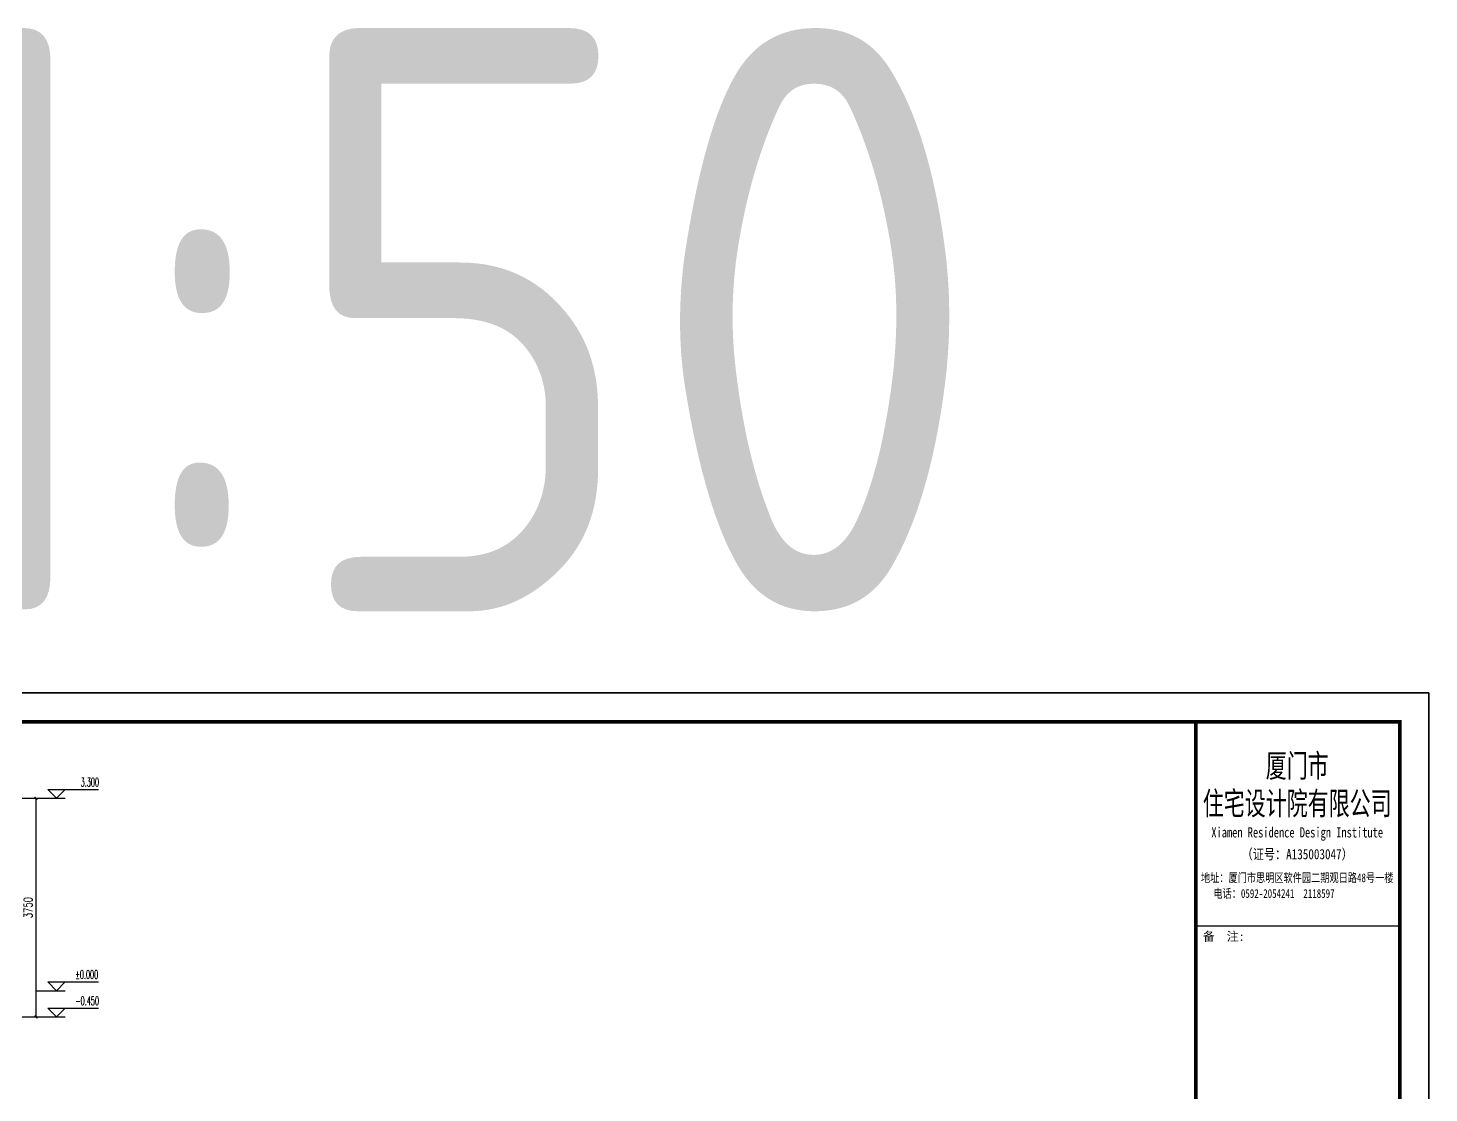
# Model space of a CAD drawing. Extents: x 0 to 2037025, y -2738621 to 0.
# Drawn here: x 976676 to 1000713, y -1496939 to -1478680 of the extents above; entities that cross this region are included whole.
import ezdxf
from ezdxf.enums import TextEntityAlignment as Align

# ---------------------------------------------------------------- set-up
doc = ezdxf.new("R2010")
doc.units = 0
doc.header["$LTSCALE"] = 10
doc.header["$MEASUREMENT"] = 0
for name, color, linetype in [('DIM_ELEV', 3, 'Continuous'), ('PUB_DIM', 3, 'Continuous'), ('PUB_TEXT', 7, 'Continuous'), ('PUB_TITLE', 4, 'Continuous'), ('图框', 142, 'Continuous'), ('批量导出图层', 1, 'Continuous')]:
    doc.layers.add(name, color=color, linetype=linetype)
doc.styles.add('_TCH_DIM', font='SIMPLEX.shx', dxfattribs={"width": 0.7, "bigfont": 'GBCBIG.shx'})
doc.styles.add('_TCH_DIM_T3', font='simplex_.ttf', dxfattribs={"width": 0.705882, "bigfont": 'GBCBIG'})
doc.styles.add('HZTXT', font='txt.shx', dxfattribs={"width": 0.7, "bigfont": 'hztxt.shx'})
doc.styles.get("Standard").update_dxf_attribs({"font": 'gbenor.shx', "bigfont": 'gbcbig.shx'})
doc.styles.add('图框字型一', font='')
doc.styles.get('图框字型一').set_extended_font_data('SimSun')
doc.dimstyles.new('_TCH_ARCH&&50', dxfattribs={"dimtxt": 148.75, "dimasz": 50, "dimexe": 125, "dimexo": 150, "dimgap": 63.125, "dimtad": 1, "dimdec": 0, "dimzin": 0, "dimdsep": 46, "dimtxsty": '_TCH_DIM_T3', "dimblk": 'ARCHTICK', "dimcen": 0.09, "dimclrt": 7, "dimazin": 2, "dimtfac": 1, "dimtdec": 0, "dimtix": 1, "dimtmove": 2, "dimatfit": 3, "dimfxl": 0, "dimtolj": 1, "dimtzin": 0, "dimarcsym": 0})

# ---------------------------------------------------------------- blocks, each defined once
blk = doc.blocks.new('图框A1')
at = {"layer": '图框'}
blk.add_line((76100, 51400), (83100, 51400), dxfattribs=at)
blk.add_lwpolyline([(0, 0), (84100, 0), (84100, 59400), (0, 59400)], close=True, dxfattribs=at)
at = {"layer": '图框', "const_width": 120}
blk.add_lwpolyline([(2500, 1000), (83100, 1000), (83100, 58400), (2500, 58400)], close=True, dxfattribs=at)
blk.add_lwpolyline([(76100, 58400), (76100, 1000)], dxfattribs=at)
at = {"layer": '图框'}
for s, height, style, width, p in [('厦门市', 900, 'HZTXT', 0.8, (79578, 56413)), ('住宅设计院有限公司', 900, 'HZTXT', 0.8, (79578, 55123)), ('Xiamen Residence Design Institute', 350, '图框字型一', 0.75, (79578, 54436)), ('（证号：A135003047）', 350, '图框字型一', 0.8, (79578, 53688)), ('地址：厦门市思明区软件园二期观日路48号一楼', 300, '图框字型一', 0.75, (79578, 52904)), ('电话：0592-2054241  2118597', 300, '图框字型一', 0.75, (78781, 52364))]:
    blk.add_text(s, height=height, dxfattribs=dict(at, style=style, width=width)).set_placement(p, align=Align.CENTER)
at = {"layer": '图框', "style": '图框字型一'}
blk.add_text('备  注:', height=300, dxfattribs=at).set_placement((76342, 50890))
blk = doc.blocks.new('_ArchTick')
at = {"color": 0, "linetype": 'ByBlock', "const_width": 0.4}
blk.add_lwpolyline([(-0.5, -0.5), (0.5, 0.5)], dxfattribs=at)
blk = doc.blocks.new('*D392')
at = {"layer": 'Defpoints', "color": 0, "transparency": 16777216}
for p in [(976414, -1491886), (976814, -1491886), (976414, -1495636)]:
    blk.add_point(p, dxfattribs=at)
at = {"layer": 'PUB_DIM', "color": 0, "lineweight": -2, "transparency": 16777216}
for p, q in [((976564, -1491886), (976939, -1491886)), ((976814, -1495636), (976814, -1491886)), ((976564, -1495636), (976939, -1495636))]:
    blk.add_line(p, q, dxfattribs=at)
at = {"layer": 'PUB_DIM', "color": 0, "lineweight": -2, "transparency": 16777216, "xscale": 50, "yscale": 50, "zscale": 50}
for p, rotation in [((976814, -1491886), 90), ((976814, -1495636), 270)]:
    blk.add_blockref('_ArchTick', p, dxfattribs=dict(at, rotation=rotation))
at = {"layer": 'PUB_DIM', "color": 7, "transparency": 16777216, "insert": (976676, -1493761), "char_height": 148.8, "attachment_point": 5, "rotation": 90, "style": '_TCH_DIM_T3'}
blk.add_mtext('\\A1;3750', dxfattribs=at)

msp = doc.modelspace()

# ---------------------------------------------------------------- linework, layer by layer
at = {"layer": 'DIM_ELEV'}
for p, q in [((976813.7, -1491885.7), (977313.7, -1491885.7)), ((977163.7, -1491885.7), (977013.7, -1491735.7)), ((977013.7, -1491735.7), (977888.2, -1491735.7)), ((977163.7, -1491885.7), (977313.7, -1491735.7)), ((977163.7, -1495185.7), (977013.7, -1495035.7)), ((977013.7, -1495035.7), (977888.2, -1495035.7)), ((977163.7, -1495185.7), (977313.7, -1495035.7)), ((976813.7, -1495185.7), (977313.7, -1495185.7)), ((977163.7, -1495635.7), (977013.7, -1495485.7)), ((977013.7, -1495485.7), (977888.2, -1495485.7)), ((977163.7, -1495635.7), (977313.7, -1495485.7)), ((976813.7, -1495635.7), (977313.7, -1495635.7))]:
    msp.add_line(p, q, dxfattribs=at)
at = {"layer": 'PUB_TITLE'}
msp.add_lwpolyline([(958662.7, -1519775.8), (1000712.7, -1519775.8), (1000712.7, -1490075.8), (958662.7, -1490075.8)], close=True, dxfattribs=at)
at = {"layer": 'PUB_TITLE', "const_width": 50}
msp.add_lwpolyline([(959912.7, -1519275.8), (1000212.7, -1519275.8), (1000212.7, -1490575.8), (959912.7, -1490575.8)], close=True, dxfattribs=at)
at = {"layer": '批量导出图层'}
msp.add_lwpolyline([(958662.7, -1490075.8), (1000712.7, -1490075.8), (1000712.7, -1519775.8), (958662.7, -1519775.8)], close=True, dxfattribs=at)

# ---------------------------------------------------------------- block references
at = {"xscale": 0.5, "yscale": 0.5, "zscale": 0.5}
msp.add_blockref('图框A1', (958662.7, -1519775.8), dxfattribs=at)

# ---------------------------------------------------------------- texts
at = {"layer": 'PUB_TEXT'}
msp.add_text('1:50', height=10000, dxfattribs=at).set_placement((974014.7, -1488680))
at = {"layer": 'PUB_TEXT', "style": '_TCH_DIM', "width": 0.494118}
for s, p in [('3.300', (977579.2, -1491683.2)), ('%%P0.000', (977488.2, -1494983.2)), ('-0.450', (977488.2, -1495433.2))]:
    msp.add_text(s, height=148.75, dxfattribs=at).set_placement(p)

# ---------------------------------------------------------------- dimensions: what is measured, and where the dimension line sits
at = {"layer": 'PUB_DIM'}
dim = msp.add_aligned_dim(p1=(976413.7, -1495635.7), p2=(976413.7, -1491885.7), distance=-400, dimstyle='_TCH_ARCH&&50', dxfattribs=at)
dim.commit()
dim.dimension.update_dxf_attribs({"geometry": '*D392', "text_midpoint": (976675.5, -1493760.7)})

doc.saveas('drawing.dxf')
